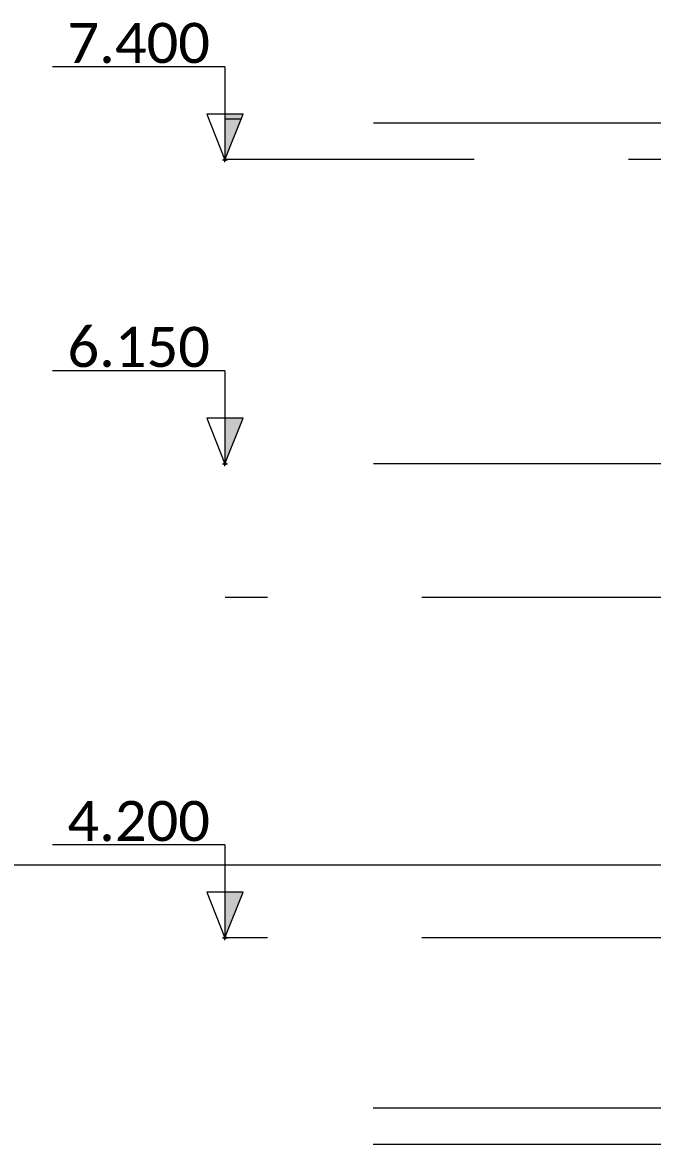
# Model space of a CAD drawing. Header units: metres. Extents: x -197 to 1099, y -24 to 14.
# Drawn here: x 112.688 to 115.281, y 3.35 to 7.964 of the extents above; entities that cross this region are included whole.
import ezdxf
from ezdxf.enums import TextEntityAlignment as Align

# ---------------------------------------------------------------- set-up
doc = ezdxf.new("R2010")
doc.units = ezdxf.units.M
doc.header["$LTSCALE"] = 0.001
doc.header["$PDMODE"] = 34
doc.header["$PDSIZE"] = 0.01
doc.linetypes.add('HIDDENX2', pattern=[19.049999999999997, 12.7, -6.35])
doc.layers.get('0').update_dxf_attribs({"lineweight": 13, "true_color": 0x000000})
for name, color, linetype, lineweight, true_color in [('Jach-Anotaciones-CalidaddeLínea  0.13', 7, 'Continuous', 13, 0x000000), ('JACH-Anotaciones-Textos-Lum75% @ 0.075', 7, 'Continuous', 13, 0x404040), ('JACH-Arq-Lineas-Proyeccion Niveles cortes', 9, 'HIDDENX2', 13, 0x808080)]:
    doc.layers.add(name, color=color, linetype=linetype, lineweight=lineweight, true_color=true_color)
doc.styles.add('02a-Calibri-JACH(1.8mm)', font='calibri.ttf', dxfattribs={"height": 2.2})
pattern_1 = [(0, (169.4210114967462, 45.03182796469216), (0, 6.985), [5.08, -1.905]), (90, (169.4210114967462, 45.03182796469216), (-6.985, 4.277078946022131e-16), [5.08, -1.905])]

# ---------------------------------------------------------------- blocks, each defined once
blk = doc.blocks.new('*U566')
at = {"lineweight": 0, "ltscale": 100}
h = blk.add_hatch(dxfattribs=at)
h.set_pattern_fill('ANGLE', color=256)
h.set_pattern_definition(pattern_1)
h.paths.add_polyline_path([(0, 2.5), (0, 0), (1, 2.5)])
h = blk.add_hatch(color=256, dxfattribs=at)
h.dxf.hatch_style = 1
h.paths.add_polyline_path([(0, 2.5), (0, 0), (1, 2.5)])
for points in [[(0, 5.098930515436264), (-9.465586596093033, 5.098930515436264)], [(0, 5.098930515436264), (0, 1.25)]]:
    blk.add_lwpolyline(points, dxfattribs=at)
for points in [[(0, 0), (1, 2.5), (-1, 2.5)], [(0, 2.5), (0, 0), (1, 2.5)]]:
    blk.add_lwpolyline(points, close=True, dxfattribs=at)
blk.add_point((0, 1.13686837721616e-13), dxfattribs=at)
at = {"lineweight": 0, "ltscale": 100, "style": '02a-Calibri-JACH(1.8mm)'}
blk.add_attdef('ALT', text='', height=2.2, dxfattribs=at).set_placement((-4.732793298046516, 6.400806810785425), align=Align.MIDDLE_CENTER)
blk = doc.blocks.new('*U567')
at = {"lineweight": 0, "ltscale": 100}
h = blk.add_hatch(dxfattribs=at)
h.set_pattern_fill('ANGLE', color=256)
h.set_pattern_definition(pattern_1)
h.paths.add_polyline_path([(0, 2.5), (0, 0), (1, 2.5)])
h = blk.add_hatch(color=256, dxfattribs=at)
h.dxf.hatch_style = 1
h.paths.add_polyline_path([(0, 2.5), (0, 0), (1, 2.5)])
for points in [[(0, 5.098930515436264), (-9.465586596093033, 5.098930515436264)], [(0, 5.098930515436264), (0, 1.25)]]:
    blk.add_lwpolyline(points, dxfattribs=at)
for points in [[(0, 0), (1, 2.5), (-1, 2.5)], [(0, 2.5), (0, 0), (1, 2.5)]]:
    blk.add_lwpolyline(points, close=True, dxfattribs=at)
blk.add_point((-9.094947017729282e-13, 0), dxfattribs=at)
at = {"lineweight": 0, "ltscale": 100, "style": '02a-Calibri-JACH(1.8mm)'}
blk.add_attdef('ALT', text='', height=2.2, dxfattribs=at).set_placement((-4.732793298046516, 6.400806810785425), align=Align.MIDDLE_CENTER)
blk = doc.blocks.new('*U568')
at = {"lineweight": 0, "ltscale": 100}
h = blk.add_hatch(dxfattribs=at)
h.set_pattern_fill('ANGLE', color=256)
h.set_pattern_definition(pattern_1)
h.paths.add_polyline_path([(0, 2.5), (0, 0), (1, 2.5)])
h = blk.add_hatch(color=256, dxfattribs=at)
h.dxf.hatch_style = 1
h.paths.add_polyline_path([(0, 2.5), (0, 0), (1, 2.5)])
for points in [[(0, 5.098930515436264), (-9.465586596093033, 5.098930515436264)], [(0, 5.098930515436264), (0, 1.25)]]:
    blk.add_lwpolyline(points, dxfattribs=at)
for points in [[(0, 0), (1, 2.5), (-1, 2.5)], [(0, 2.5), (0, 0), (1, 2.5)]]:
    blk.add_lwpolyline(points, close=True, dxfattribs=at)
blk.add_point((-9.094947017729282e-13, 1.13686837721616e-13), dxfattribs=at)
at = {"lineweight": 0, "ltscale": 100, "style": '02a-Calibri-JACH(1.8mm)'}
blk.add_attdef('ALT', text='', height=2.2, dxfattribs=at).set_placement((-4.732793298046516, 6.400806810785425), align=Align.MIDDLE_CENTER)

msp = doc.modelspace()

# ---------------------------------------------------------------- linework, layer by layer
at = {"layer": 'Jach-Anotaciones-CalidaddeLínea  0.13', "ltscale": 100}
msp.add_lwpolyline([(92.6821714627502, 4.499999999999879), (117.2376469018612, 4.500000000002402)], dxfattribs=at)
at = {"layer": 'JACH-Arq-Lineas-Proyeccion Niveles cortes', "ltscale": 100}
for points in [[(117.3078609761528, 7.549999999999997), (113.5215471408741, 7.550000000000111)], [(122.1665182563839, 7.39997794837187), (113.5214385718447, 7.400295773661199)], [(117.3078609761528, 6.149999999999977), (113.5215471408741, 6.150000000000091)], [(117.506646901861, 5.600000000000016), (113.5215471408741, 5.600000000000129)], [(117.506646901861, 4.20000000000001), (113.5215471408741, 4.200000000000124)], [(117.3066469018614, 3.499999999999893), (113.5215471408741, 3.500000000000007)], [(117.306646901861, 3.349999999999895), (113.5215471408738, 3.350000000000009)]]:
    msp.add_lwpolyline(points, dxfattribs=at)

# ---------------------------------------------------------------- block references
at = {"layer": 'JACH-Anotaciones-Textos-Lum75% @ 0.075', "ltscale": 100, "xscale": 0.075, "yscale": 0.075, "zscale": 0.075}
for name, p, values in [('*U566', (113.5213228724093, 7.400006525072556), {'ALT': '7.400'}), ('*U567', (113.5213228724093, 6.150006525072655), {'ALT': '6.150'}), ('*U568', (113.5213228724093, 4.200399490151149), {'ALT': '4.200'})]:
    msp.add_blockref(name, p, dxfattribs=at).add_auto_attribs(values)

doc.saveas('drawing.dxf')
